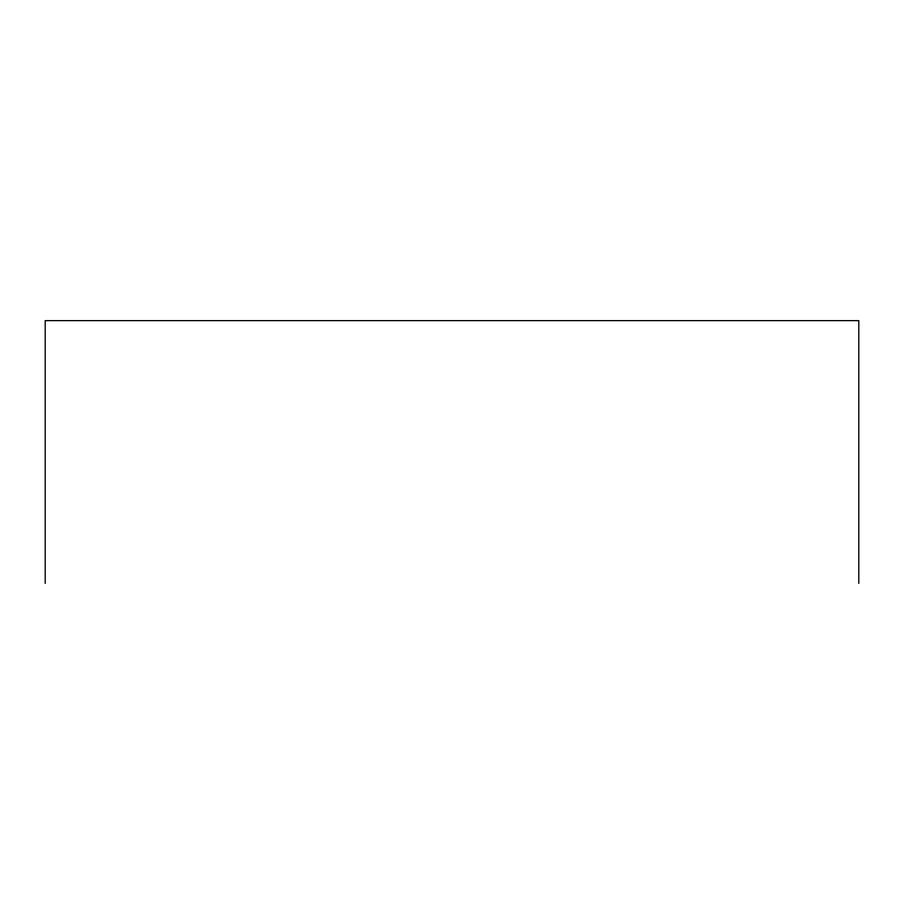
<?xml version="1.0" encoding="UTF-8"?>
<svg xmlns="http://www.w3.org/2000/svg" width="904" height="904" viewBox="0 0 904 904"><rect width="100%" height="100%" fill="white"/><g stroke="black" fill="none" stroke-linecap="round" stroke-linejoin="round"><path stroke-width="1.36" d="M858.8 583.374L858.8 320.626L45.2 320.626L45.2 583.374"/></g></svg>
